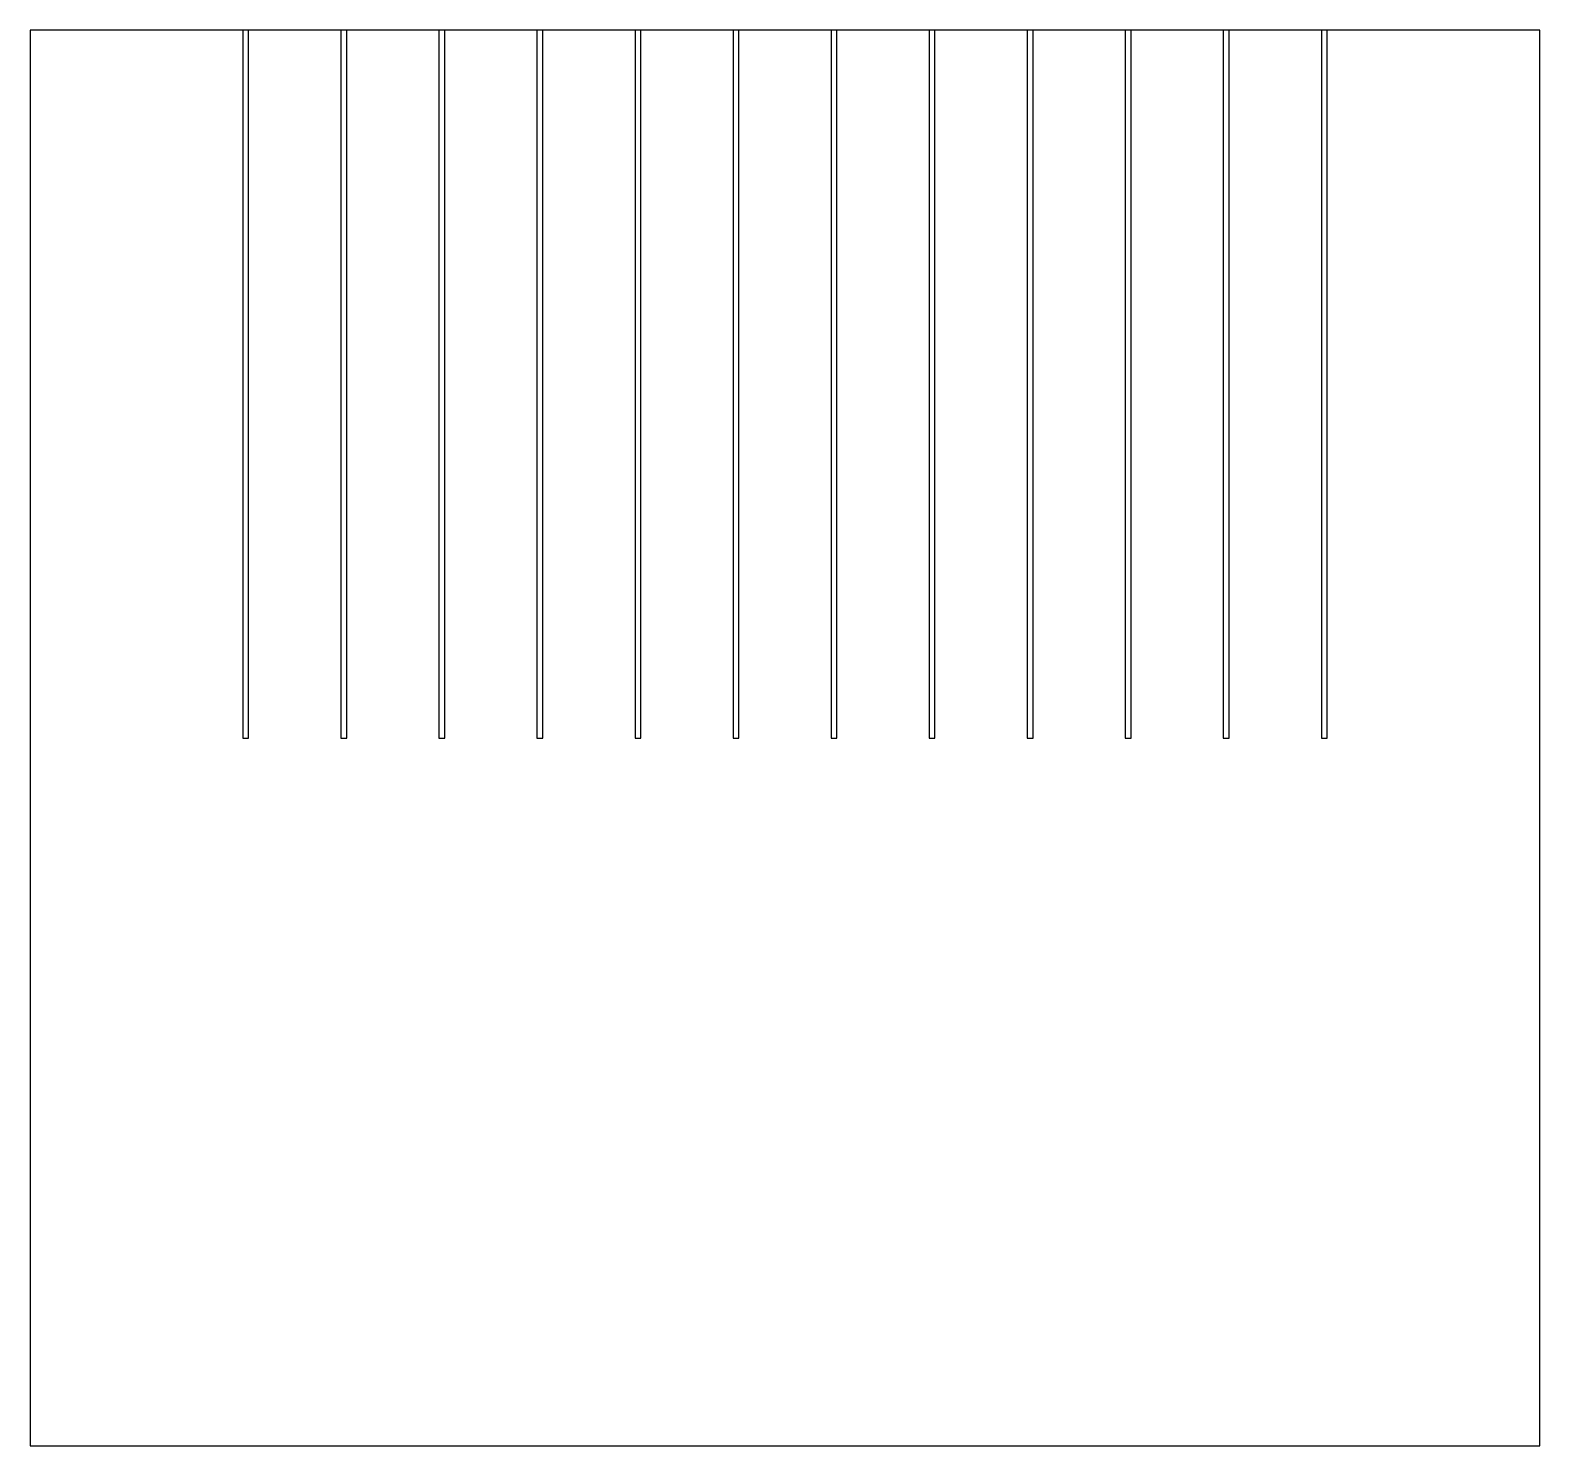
# Model space of a CAD drawing. Header units: millimetres. Extents: x 0 to 800, y 0 to 750.
import ezdxf

# ---------------------------------------------------------------- set-up
doc = ezdxf.new("R2010")
doc.units = ezdxf.units.MM
doc.layers.add('OUTLINE', color=5, linetype='Continuous')
doc.layers.add('SLOT', color=1, linetype='Continuous')

msp = doc.modelspace()

# ---------------------------------------------------------------- linework, layer by layer
at = {"layer": 'OUTLINE'}
msp.add_lwpolyline([(0, 0), (800, 0), (800, 750), (0, 750), (0, 0)], close=True, dxfattribs=at)
at = {"layer": 'SLOT'}
for points in [[(112.66, 375), (115.76, 375), (115.76, 750), (112.66, 750), (112.66, 375)], [(164.62, 375), (167.72, 375), (167.72, 750), (164.62, 750), (164.62, 375)], [(216.58, 375), (219.68, 375), (219.68, 750), (216.58, 750), (216.58, 375)], [(268.55, 375), (271.65, 375), (271.65, 750), (268.55, 750), (268.55, 375)], [(320.51, 375), (323.61, 375), (323.61, 750), (320.51, 750), (320.51, 375)], [(372.47, 375), (375.57, 375), (375.57, 750), (372.47, 750), (372.47, 375)], [(424.43, 375), (427.53, 375), (427.53, 750), (424.43, 750), (424.43, 375)], [(476.39, 375), (479.49, 375), (479.49, 750), (476.39, 750), (476.39, 375)], [(528.35, 375), (531.45, 375), (531.45, 750), (528.35, 750), (528.35, 375)], [(580.32, 375), (583.42, 375), (583.42, 750), (580.32, 750), (580.32, 375)], [(632.28, 375), (635.38, 375), (635.38, 750), (632.28, 750), (632.28, 375)], [(684.24, 375), (687.34, 375), (687.34, 750), (684.24, 750), (684.24, 375)]]:
    msp.add_lwpolyline(points, close=True, dxfattribs=at)

doc.saveas('drawing.dxf')
